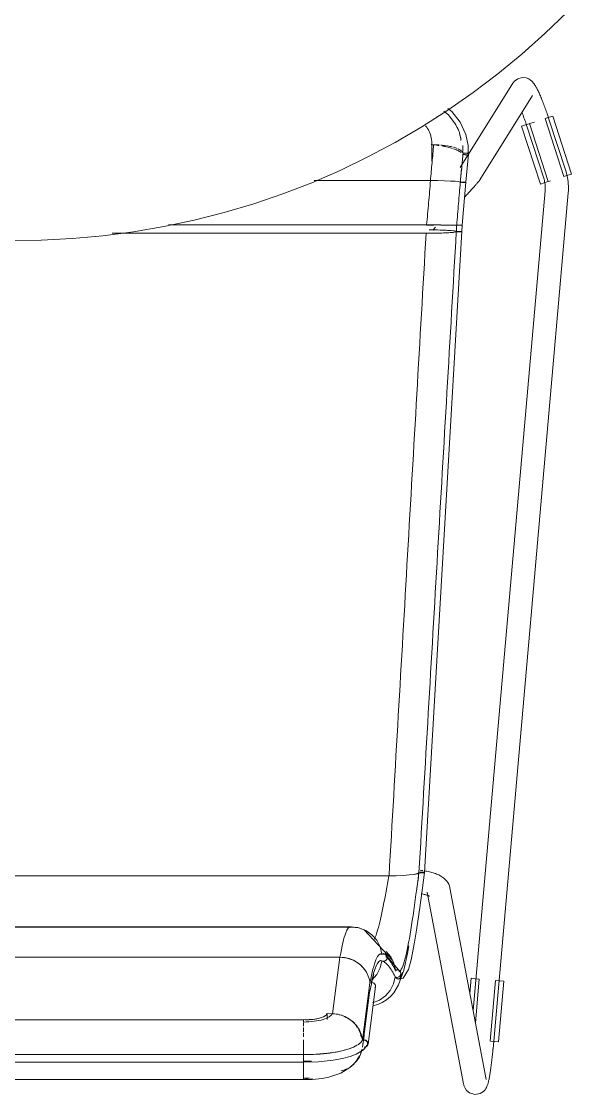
# Model space of a CAD drawing. Header units: millimetres. Extents: x 79795 to 317870, y -36033 to 97293.
# Drawn here: x 157283 to 157568, y 30468 to 31024 of the extents above; entities that cross this region are included whole.
import ezdxf

# ---------------------------------------------------------------- set-up
doc = ezdxf.new("R2010")
doc.units = ezdxf.units.MM
doc.header["$MEASUREMENT"] = 0
doc.layers.add('I-FURN', color=8, linetype='CONTINUOUS', lineweight=9)

msp = doc.modelspace()

# ---------------------------------------------------------------- linework, layer by layer
at = {"layer": 'I-FURN'}
for p, q in [((157554.17, 31017.26), (157565.67, 31028.39)), ((157542.24, 31006.6), (157554.17, 31017.26)), ((157529.89, 30996.43), (157542.24, 31006.6)), ((157517.15, 30986.75), (157529.89, 30996.43)), ((157537.64, 30991.53), (157514.61, 30954.76)), ((157538.54, 30992.65), (157537.64, 30991.53)), ((157538.54, 30992.65), (157540.27, 30993.87)), ((157540.27, 30993.87), (157542.5, 30994.46)), ((157542.5, 30994.46), (157544.47, 30994.29)), ((157544.47, 30994.29), (157545.85, 30993.76)), ((157545.85, 30993.76), (157546.76, 30993.2)), ((157546.76, 30993.2), (157547.39, 30992.68)), ((157547.39, 30992.68), (157547.86, 30992.21)), ((157547.86, 30992.21), (157548.23, 30991.79)), ((157548.23, 30991.79), (157548.54, 30991.38)), ((157548.54, 30991.38), (157548.82, 30990.99)), ((157548.82, 30990.99), (157549.07, 30990.61)), ((157549.07, 30990.61), (157549.31, 30990.21)), ((157504.03, 30977.6), (157517.15, 30986.75)), ((157520.51, 30941.57), (157547.81, 30985.15)), ((157549.31, 30990.21), (157549.55, 30989.82)), ((157549.55, 30989.82), (157549.78, 30989.4)), ((157549.78, 30989.4), (157550.01, 30988.98)), ((157550.01, 30988.98), (157550.24, 30988.54)), ((157550.24, 30988.54), (157550.47, 30988.08)), ((157550.47, 30988.08), (157550.7, 30987.61)), ((157550.7, 30987.61), (157550.93, 30987.12)), ((157550.93, 30987.12), (157551.17, 30986.61)), ((157551.17, 30986.61), (157551.4, 30986.08)), ((157551.4, 30986.08), (157551.64, 30985.54)), ((157551.64, 30985.54), (157551.89, 30984.97)), ((157551.89, 30984.97), (157552.13, 30984.4)), ((157552.13, 30984.4), (157552.38, 30983.8)), ((157552.38, 30983.8), (157552.63, 30983.19)), ((157552.63, 30983.19), (157552.88, 30982.56)), ((157552.88, 30982.56), (157553.13, 30981.92)), ((157553.13, 30981.92), (157553.38, 30981.27)), ((157553.38, 30981.27), (157553.64, 30980.6)), ((157553.64, 30980.6), (157553.89, 30979.93)), ((157553.89, 30979.93), (157554.15, 30979.24)), ((157554.15, 30979.24), (157554.4, 30978.54)), ((157490.55, 30968.98), (157504.03, 30977.6)), ((157501.94, 30977.15), (157504.28, 30975.19)), ((157503.96, 30978.5), (157506.02, 30976.85)), ((157504.28, 30975.19), (157507.78, 30970.62)), ((157506.02, 30976.85), (157510.35, 30971.32)), ((157542.45, 30976.27), (157542.68, 30975.65)), ((157542.68, 30975.65), (157542.92, 30975.01)), ((157542.92, 30975.01), (157543.15, 30974.36)), ((157543.15, 30974.36), (157543.39, 30973.71)), ((157543.39, 30973.71), (157543.62, 30973.04)), ((157554.4, 30978.54), (157554.66, 30977.83)), ((157554.4, 30973.29), (157556.37, 30973.93)), ((157554.66, 30977.83), (157554.91, 30977.12)), ((157554.91, 30977.12), (157555.16, 30976.39)), ((157555.16, 30976.39), (157555.41, 30975.67)), ((157555.41, 30975.67), (157555.66, 30974.93)), ((157555.66, 30974.93), (157555.91, 30974.2)), ((157555.91, 30974.2), (157556.15, 30973.46)), ((157556.37, 30973.93), (157558.32, 30974.56)), ((157558.32, 30974.56), (157568.01, 30944.55)), ((157476.74, 30960.9), (157490.55, 30968.98)), ((157507.78, 30970.62), (157509.69, 30966.93)), ((157510.35, 30971.32), (157513.26, 30965.01)), ((157542.17, 30969.34), (157544.12, 30969.97)), ((157542.17, 30969.34), (157551.86, 30939.33)), ((157543.62, 30973.04), (157543.86, 30972.37)), ((157543.86, 30972.37), (157544.09, 30971.69)), ((157544.09, 30971.69), (157544.32, 30971)), ((157544.12, 30969.97), (157546.09, 30970.61)), ((157544.32, 30971), (157544.55, 30970.31)), ((157544.55, 30970.31), (157544.78, 30969.62)), ((157544.78, 30969.62), (157544.89, 30969.29)), ((157544.89, 30969.29), (157553.6, 30942.48)), ((157555.9, 30940.64), (157546.21, 30970.65)), ((157548.79, 30971.48), (157546.31, 30970.68)), ((157554.28, 30973.25), (157563.97, 30943.25)), ((157556.15, 30973.46), (157556.3, 30973)), ((157565.01, 30946.19), (157556.3, 30973)), ((157513.26, 30965.01), (157514.47, 30959.36)), ((157462.62, 30953.38), (157476.74, 30960.9)), ((157495.56, 30959.69), (157496.61, 30959.69)), ((157495.61, 30951.17), (157495.61, 30960.93)), ((157514.47, 30959.36), (157514.56, 30953.9)), ((157448.21, 30946.43), (157462.62, 30953.38)), ((157514.38, 30954.39), (157510.34, 30947.94)), ((157513.26, 30940.3), (157514.68, 30954.79)), ((157433.53, 30940.07), (157448.21, 30946.43)), ((157565.03, 30946.14), (157565.01, 30946.19)), ((157565.36, 30945.05), (157565.03, 30946.14)), ((157494.91, 30941.13), (157434.79, 30941.13)), ((157434.79, 30941.13), (157494.91, 30941.13)), ((157498.67, 30941.11), (157494.91, 30941.13)), ((157495.03, 30941.13), (157498.67, 30941.11)), ((157498.76, 30941.11), (157502.21, 30941.03)), ((157502.2, 30941.03), (157498.77, 30941.11)), ((157505.3, 30940.92), (157502.2, 30941.03)), ((157502.27, 30941.03), (157505.31, 30940.92)), ((157507.78, 30940.77), (157505.3, 30940.92)), ((157505.34, 30940.92), (157507.78, 30940.77)), ((157509.52, 30940.59), (157507.78, 30940.77)), ((157507.8, 30940.77), (157509.52, 30940.59)), ((157510.41, 30940.4), (157509.52, 30940.59)), ((157509.52, 30940.59), (157510.4, 30940.4)), ((157510.4, 30940.4), (157510.87, 30940.4)), ((157510.88, 30940.4), (157510.41, 30940.4)), ((157510.87, 30940.4), (157511.37, 30940.41)), ((157511.38, 30940.41), (157510.88, 30940.4)), ((157511.37, 30940.41), (157511.86, 30940.4)), ((157511.87, 30940.4), (157511.38, 30940.41)), ((157511.43, 30918.1), (157513.25, 30940.3)), ((157511.86, 30940.4), (157512.31, 30940.39)), ((157512.32, 30940.39), (157511.87, 30940.4)), ((157512.31, 30940.39), (157512.7, 30940.37)), ((157512.7, 30940.37), (157512.32, 30940.39)), ((157513, 30940.35), (157512.7, 30940.37)), ((157512.7, 30940.37), (157512.99, 30940.35)), ((157513.19, 30940.33), (157513, 30940.35)), ((157513.26, 30940.3), (157513.19, 30940.33)), ((157513.19, 30940.33), (157513.25, 30940.3)), ((157513.19, 30940.28), (157513.26, 30940.3)), ((157513.25, 30940.3), (157513.19, 30940.28)), ((157519.58, 30940.31), (157519.39, 30940.08)), ((157519.76, 30940.54), (157519.58, 30940.31)), ((157519.93, 30940.76), (157519.76, 30940.54)), ((157520.11, 30940.99), (157519.93, 30940.76)), ((157520.29, 30941.24), (157520.11, 30940.99)), ((157520.51, 30941.57), (157520.29, 30941.24)), ((157553.6, 30942.48), (157553.79, 30941.85)), ((157553.79, 30941.85), (157553.96, 30941.21)), ((157555.78, 30940.6), (157553.81, 30939.96)), ((157553.96, 30941.21), (157554.1, 30940.56)), ((157554.1, 30940.56), (157554.21, 30939.91)), ((157557.16, 30941.05), (157556, 30940.67)), ((157566.06, 30943.92), (157564.09, 30943.28)), ((157565.64, 30943.94), (157565.36, 30945.05)), ((157565.88, 30942.83), (157565.64, 30943.94)), ((157566.08, 30941.7), (157565.88, 30942.83)), ((157568.01, 30944.55), (157566.06, 30943.92)), ((157566.23, 30940.57), (157566.08, 30941.7)), ((157566.34, 30939.43), (157566.23, 30940.57)), ((157418.61, 30934.29), (157433.53, 30940.07)), ((157510.42, 30940.21), (157510.89, 30940.2)), ((157510.89, 30940.2), (157510.42, 30940.21)), ((157511.39, 30940.2), (157511.88, 30940.2)), ((157511.88, 30940.2), (157511.39, 30940.2)), ((157512.33, 30940.22), (157511.88, 30940.2)), ((157511.88, 30940.2), (157512.33, 30940.21)), ((157512.33, 30940.21), (157512.71, 30940.23)), ((157512.71, 30940.23), (157512.33, 30940.22)), ((157512.71, 30940.23), (157513.01, 30940.25)), ((157513, 30940.25), (157512.71, 30940.23)), ((157513.19, 30940.28), (157513, 30940.25)), ((157513.01, 30940.25), (157513.19, 30940.28)), ((157514.9, 30935.06), (157514.5, 30934.62)), ((157515.29, 30935.48), (157514.9, 30935.06)), ((157515.67, 30935.9), (157515.29, 30935.48)), ((157516.04, 30936.3), (157515.67, 30935.9)), ((157516.4, 30936.69), (157516.04, 30936.3)), ((157516.74, 30937.07), (157516.4, 30936.69)), ((157517.07, 30937.43), (157516.74, 30937.07)), ((157554.34, 30935.92), (157517.05, 30511.42)), ((157517.38, 30937.78), (157517.07, 30937.43)), ((157517.69, 30938.12), (157517.38, 30937.78)), ((157517.97, 30938.44), (157517.69, 30938.12)), ((157518.24, 30938.75), (157517.97, 30938.44)), ((157518.5, 30939.04), (157518.24, 30938.75)), ((157518.75, 30939.32), (157518.5, 30939.04)), ((157518.97, 30939.59), (157518.75, 30939.32)), ((157519.19, 30939.84), (157518.97, 30939.59)), ((157519.39, 30940.08), (157519.19, 30939.84)), ((157527.35, 30491.55), (157566.3, 30934.87)), ((157553.81, 30939.96), (157551.86, 30939.33)), ((157554.21, 30939.91), (157554.3, 30939.25)), ((157554.3, 30939.25), (157554.37, 30938.59)), ((157554.39, 30936.61), (157554.35, 30935.95)), ((157554.35, 30935.95), (157554.35, 30935.92)), ((157554.37, 30938.59), (157554.4, 30937.93)), ((157554.41, 30937.27), (157554.39, 30936.61)), ((157554.4, 30937.93), (157554.41, 30937.27)), ((157566.3, 30934.87), (157566.38, 30936.01)), ((157566.4, 30938.29), (157566.34, 30939.43)), ((157566.38, 30936.01), (157566.41, 30937.15)), ((157566.41, 30937.15), (157566.4, 30938.29)), ((157403.47, 30929.12), (157418.61, 30934.29)), ((157513.23, 30933.26), (157512.79, 30932.79)), ((157513.66, 30933.72), (157513.23, 30933.26)), ((157514.08, 30934.18), (157513.66, 30933.72)), ((157514.5, 30934.62), (157514.08, 30934.18)), ((157372.63, 30920.61), (157388.13, 30924.56)), ((157388.13, 30924.56), (157403.47, 30929.12)), ((157356.98, 30917.29), (157372.63, 30920.61)), ((157359.33, 30918.17), (157492.96, 30918.17)), ((157492.96, 30918.17), (157359.33, 30918.17)), ((157492.96, 30918.17), (157496.75, 30918.16)), ((157496.75, 30918.16), (157492.96, 30918.17)), ((157496.75, 30918.16), (157500.32, 30918.16)), ((157500.32, 30918.16), (157496.75, 30918.16)), ((157503.43, 30918.05), (157500.31, 30918.05)), ((157500.31, 30918.05), (157503.44, 30918.05)), ((157500.32, 30918.16), (157503.45, 30918.15)), ((157503.45, 30918.15), (157500.32, 30918.16)), ((157505.93, 30918.07), (157503.43, 30918.05)), ((157503.44, 30918.05), (157505.94, 30918.07)), ((157503.45, 30918.15), (157505.95, 30918.14)), ((157505.96, 30918.14), (157503.45, 30918.15)), ((157507.68, 30918.08), (157505.93, 30918.07)), ((157505.94, 30918.07), (157507.69, 30918.08)), ((157505.96, 30918.14), (157507.7, 30918.12)), ((157507.71, 30918.12), (157505.96, 30918.14)), ((157507.7, 30918.12), (157508.59, 30918.11)), ((157508.59, 30918.11), (157507.71, 30918.12)), ((157509.05, 30918.09), (157508.58, 30918.09)), ((157508.58, 30918.09), (157509.06, 30918.09)), ((157508.59, 30918.11), (157509.06, 30918.11)), ((157509.06, 30918.11), (157508.59, 30918.11)), ((157509.55, 30918.09), (157509.05, 30918.09)), ((157509.06, 30918.11), (157509.56, 30918.11)), ((157509.56, 30918.11), (157509.06, 30918.11)), ((157509.06, 30918.09), (157509.55, 30918.09)), ((157510.04, 30918.09), (157509.55, 30918.09)), ((157509.55, 30918.09), (157510.04, 30918.09)), ((157509.56, 30918.11), (157510.05, 30918.11)), ((157510.05, 30918.11), (157509.56, 30918.11)), ((157510.49, 30918.1), (157510.04, 30918.09)), ((157510.04, 30918.09), (157510.5, 30918.1)), ((157510.05, 30918.11), (157510.5, 30918.11)), ((157510.5, 30918.11), (157510.05, 30918.11)), ((157510.87, 30918.1), (157510.49, 30918.1)), ((157510.5, 30918.11), (157510.88, 30918.11)), ((157510.88, 30918.11), (157510.5, 30918.11)), ((157510.5, 30918.1), (157510.88, 30918.1)), ((157510.88, 30918.11), (157511.17, 30918.11)), ((157511.18, 30918.11), (157510.88, 30918.11)), ((157511.43, 30918.1), (157511.16, 30914.74)), ((157511.36, 30918.1), (157511.43, 30918.1)), ((157511.43, 30918.1), (157511.36, 30918.1)), ((157511.36, 30918.1), (157511.43, 30918.1)), ((157511.43, 30918.1), (157511.36, 30918.1)), ((157309.41, 30911.11), (157325.34, 30912.54)), ((157325.34, 30912.54), (157341.21, 30914.6)), ((157330.1, 30913.85), (157492.7, 30913.85)), ((157492.7, 30913.85), (157330.1, 30913.85)), ((157341.21, 30914.6), (157356.98, 30917.29)), ((157491.87, 30582.83), (157511.15, 30914.74)), ((157492.7, 30913.85), (157496.49, 30913.88)), ((157496.76, 30918.04), (157492.98, 30918.04)), ((157492.98, 30918.04), (157496.76, 30918.04)), ((157496.49, 30915.61), (157494.24, 30915.63)), ((157496.19, 30915.49), (157497.66, 30917.02)), ((157500.04, 30915.53), (157496.49, 30915.61)), ((157496.49, 30913.88), (157500.05, 30913.95)), ((157503.16, 30915.41), (157500.04, 30915.53)), ((157500.05, 30913.95), (157503.18, 30914.08)), ((157505.66, 30915.24), (157503.16, 30915.41)), ((157503.18, 30914.08), (157505.68, 30914.24)), ((157507.41, 30915.05), (157505.66, 30915.24)), ((157505.68, 30914.24), (157507.43, 30914.43)), ((157508.31, 30914.84), (157507.41, 30915.05)), ((157507.43, 30914.43), (157508.32, 30914.64)), ((157508.78, 30914.85), (157508.31, 30914.84)), ((157508.32, 30914.64), (157508.79, 30914.63)), ((157509.28, 30914.85), (157508.78, 30914.85)), ((157508.79, 30914.63), (157509.29, 30914.63)), ((157509.77, 30914.85), (157509.28, 30914.85)), ((157509.29, 30914.63), (157509.78, 30914.64)), ((157510.22, 30914.84), (157509.77, 30914.85)), ((157509.78, 30914.64), (157510.23, 30914.65)), ((157510.6, 30914.82), (157510.22, 30914.84)), ((157510.23, 30914.65), (157510.61, 30914.67)), ((157510.9, 30914.8), (157510.6, 30914.82)), ((157510.61, 30914.67), (157510.9, 30914.69)), ((157511.09, 30914.77), (157510.9, 30914.8)), ((157510.9, 30914.69), (157511.09, 30914.72)), ((157511.15, 30914.74), (157511.09, 30914.77)), ((157511.09, 30914.72), (157511.15, 30914.74)), ((157277.43, 30910.18), (157293.43, 30910.32)), ((157293.43, 30910.32), (157309.41, 30911.11)), ((157090.05, 30581.12), (157473.45, 30581.12)), ((157473.45, 30581.12), (157090.05, 30581.12)), ((157473.45, 30581.12), (157477.22, 30581.17)), ((157477.22, 30581.17), (157473.53, 30581.12)), ((157477.22, 30581.17), (157480.75, 30581.33)), ((157480.75, 30581.33), (157477.28, 30581.18)), ((157480.75, 30581.33), (157483.86, 30581.57)), ((157483.86, 30581.57), (157480.8, 30581.33)), ((157483.86, 30581.57), (157486.35, 30581.88)), ((157486.35, 30581.88), (157483.89, 30581.57)), ((157486.35, 30581.88), (157488.1, 30582.24)), ((157488.1, 30582.25), (157486.36, 30581.88)), ((157488.1, 30582.24), (157489, 30582.65)), ((157489, 30582.64), (157488.1, 30582.25)), ((157489, 30582.65), (157489.47, 30582.63)), ((157489.47, 30582.63), (157489, 30582.64)), ((157489.47, 30582.63), (157489.97, 30582.62)), ((157489.97, 30582.62), (157489.47, 30582.63)), ((157490.01, 30583.05), (157489.51, 30583.04)), ((157489.51, 30583.04), (157490.01, 30583.05)), ((157490.34, 30583.97), (157489.62, 30584.07)), ((157489.97, 30582.62), (157490.46, 30582.63)), ((157490.46, 30582.63), (157489.97, 30582.62)), ((157490.5, 30583.04), (157490.01, 30583.05)), ((157490.01, 30583.05), (157490.5, 30583.04)), ((157491.86, 30582.83), (157490.31, 30570.98)), ((157491.06, 30583.86), (157490.34, 30583.97)), ((157490.46, 30582.63), (157490.91, 30582.65)), ((157490.92, 30582.65), (157490.46, 30582.63)), ((157490.95, 30583.02), (157490.5, 30583.04)), ((157490.5, 30583.04), (157490.95, 30583.02)), ((157490.91, 30582.65), (157491.3, 30582.69)), ((157491.3, 30582.69), (157490.92, 30582.65)), ((157491.33, 30582.98), (157490.95, 30583.02)), ((157490.95, 30583.02), (157491.33, 30582.98)), ((157491.3, 30582.69), (157491.6, 30582.73)), ((157491.6, 30582.73), (157491.3, 30582.69)), ((157491.62, 30582.94), (157491.33, 30582.98)), ((157491.33, 30582.98), (157491.62, 30582.94)), ((157491.6, 30582.73), (157491.79, 30582.78)), ((157491.8, 30582.78), (157491.6, 30582.73)), ((157491.8, 30582.89), (157491.62, 30582.94)), ((157491.62, 30582.94), (157491.81, 30582.89)), ((157492.45, 30583.62), (157491.76, 30583.74)), ((157491.79, 30582.78), (157491.86, 30582.83)), ((157491.86, 30582.83), (157491.8, 30582.89)), ((157491.87, 30582.83), (157491.8, 30582.78)), ((157491.81, 30582.89), (157491.87, 30582.83)), ((157493.14, 30583.48), (157492.45, 30583.62)), ((157493.8, 30583.34), (157493.14, 30583.48)), ((157494.46, 30583.19), (157493.8, 30583.34)), ((157495.1, 30583.02), (157494.46, 30583.19)), ((157495.73, 30582.85), (157495.1, 30583.02)), ((157496.35, 30582.67), (157495.73, 30582.85)), ((157496.95, 30582.48), (157496.35, 30582.67)), ((157497.55, 30582.27), (157496.95, 30582.48)), ((157498.13, 30582.05), (157497.55, 30582.27)), ((157498.7, 30581.81), (157498.13, 30582.05)), ((157499.26, 30581.56), (157498.7, 30581.81)), ((157499.81, 30581.29), (157499.26, 30581.56)), ((157500.34, 30581), (157499.81, 30581.29)), ((157500.88, 30580.68), (157500.34, 30581)), ((157501.42, 30580.32), (157500.88, 30580.68)), ((157501.95, 30579.92), (157501.42, 30580.32)), ((157502.48, 30579.46), (157501.95, 30579.92)), ((157503.01, 30578.94), (157502.48, 30579.46)), ((157503.51, 30578.35), (157503.01, 30578.94)), ((157504, 30577.66), (157503.51, 30578.35)), ((157504.44, 30576.87), (157504, 30577.66)), ((157504.8, 30575.97), (157504.44, 30576.87)), ((157505.06, 30574.99), (157504.8, 30575.97)), ((157523.87, 30475.7), (157505.06, 30574.99)), ((157490.31, 30570.98), (157488.96, 30561.05)), ((157490.72, 30571.73), (157490.23, 30571.82)), ((157491.19, 30571.63), (157490.72, 30571.73)), ((157491.63, 30571.52), (157491.19, 30571.63)), ((157492.06, 30571.42), (157491.63, 30571.52)), ((157492.45, 30571.31), (157492.06, 30571.42)), ((157492.82, 30571.2), (157492.45, 30571.31)), ((157493.15, 30571.09), (157492.82, 30571.2)), ((157493.45, 30570.99), (157493.15, 30571.09)), ((157493.27, 30572.75), (157512.08, 30473.46)), ((157493.72, 30570.89), (157493.45, 30570.99)), ((157493.96, 30570.79), (157493.72, 30570.89)), ((157494.15, 30570.7), (157493.96, 30570.79)), ((157494.3, 30570.63), (157494.15, 30570.7)), ((157494.39, 30570.58), (157494.3, 30570.63)), ((157494.46, 30570.54), (157494.39, 30570.58)), ((157494.49, 30570.52), (157494.46, 30570.54)), ((157488.96, 30561.05), (157487.77, 30553.03)), ((157109.36, 30554.61), (157454.14, 30554.61)), ((157454.14, 30554.61), (157109.36, 30554.61)), ((157453.6, 30554.77), (157148.8, 30554.77)), ((157457.35, 30554.33), (157453.6, 30554.77)), ((157454.14, 30554.61), (157457.93, 30554.14)), ((157457.93, 30554.14), (157454.14, 30554.61)), ((157461.82, 30552.6), (157457.35, 30554.33)), ((157457.93, 30554.14), (157461.5, 30552.77)), ((157461.5, 30552.78), (157457.93, 30554.14)), ((157460.72, 30553.2), (157458.79, 30553.9)), ((157475.32, 30537.5), (157460.72, 30553.2)), ((157464.64, 30550.61), (157461.5, 30552.78)), ((157461.5, 30552.77), (157464.64, 30550.6)), ((157487.77, 30553.03), (157486.74, 30546.71)), ((157467.15, 30547.73), (157464.64, 30550.61)), ((157464.64, 30550.6), (157467.14, 30547.73)), ((157467.14, 30547.73), (157468.89, 30544.34)), ((157468.9, 30544.34), (157467.15, 30547.73)), ((157486.74, 30546.71), (157484.94, 30537.69)), ((157471.61, 30540.59), (157468.73, 30540.64)), ((157469.79, 30540.62), (157468.9, 30544.34)), ((157470.26, 30540.79), (157469.79, 30540.62)), ((157469.79, 30540.62), (157470.26, 30540.78)), ((157470.26, 30540.78), (157470.76, 30540.82)), ((157470.76, 30540.82), (157470.26, 30540.79)), ((157470.76, 30540.82), (157471.25, 30540.74)), ((157471.25, 30540.74), (157470.76, 30540.82)), ((157471.25, 30540.74), (157471.7, 30540.54)), ((157471.7, 30540.54), (157471.25, 30540.74)), ((157479.43, 30531.31), (157471.31, 30540.72)), ((157471.7, 30540.54), (157472.08, 30540.22)), ((157472.09, 30540.22), (157471.7, 30540.54)), ((157471.97, 30542.01), (157474.37, 30539.17)), ((157474.38, 30539.17), (157471.98, 30542.01)), ((157472.08, 30540.22), (157472.38, 30539.82)), ((157472.38, 30539.82), (157472.09, 30540.22)), ((157481.13, 30532.33), (157483.02, 30540.85)), ((157483.02, 30540.85), (157483.76, 30544.92)), ((157115.39, 30539.02), (157448.11, 30539.02)), ((157448.11, 30539.02), (157115.39, 30539.02)), ((157448.11, 30539.02), (157444.25, 30509.74)), ((157451.88, 30538.54), (157448.11, 30539.02)), ((157455.42, 30537.22), (157451.88, 30538.54)), ((157458.53, 30535.14), (157455.42, 30537.22)), ((157461.02, 30532.4), (157458.53, 30535.14)), ((157468.9, 30533.4), (157469.79, 30537.12)), ((157470.26, 30536.96), (157469.79, 30537.12)), ((157469.79, 30537.12), (157470.26, 30536.95)), ((157470.47, 30536.83), (157470.04, 30537.01)), ((157470.76, 30536.92), (157470.26, 30536.96)), ((157470.26, 30536.95), (157470.76, 30536.92)), ((157471.25, 30537), (157470.76, 30536.92)), ((157470.76, 30536.92), (157471.25, 30537)), ((157471.7, 30537.2), (157471.25, 30537)), ((157471.25, 30537), (157471.7, 30537.2)), ((157472.08, 30537.52), (157471.7, 30537.2)), ((157471.7, 30537.2), (157472.09, 30537.52)), ((157472.38, 30537.92), (157472.08, 30537.52)), ((157472.09, 30537.52), (157472.38, 30537.92)), ((157472.38, 30539.82), (157472.56, 30539.36)), ((157472.57, 30539.36), (157472.38, 30539.82)), ((157472.56, 30538.38), (157472.38, 30537.92)), ((157472.38, 30537.92), (157472.57, 30538.38)), ((157472.56, 30539.36), (157472.63, 30538.87)), ((157472.63, 30538.87), (157472.56, 30538.38)), ((157472.64, 30538.87), (157472.57, 30539.36)), ((157472.57, 30538.38), (157472.64, 30538.87)), ((157474.37, 30539.17), (157476.01, 30535.85)), ((157476.02, 30535.85), (157474.38, 30539.17)), ((157476.01, 30535.85), (157476.8, 30532.23)), ((157476.8, 30532.23), (157476.02, 30535.85)), ((157484.94, 30537.69), (157483.53, 30532.7)), ((157464.64, 30527.13), (157467.15, 30530.01)), ((157465.64, 30530.04), (157464.88, 30527.6)), ((157467.15, 30530.01), (157468.9, 30533.4)), ((157477.28, 30532.39), (157476.8, 30532.23)), ((157476.8, 30532.23), (157477.28, 30532.38)), ((157477.78, 30532.42), (157477.28, 30532.39)), ((157477.28, 30532.38), (157477.78, 30532.41)), ((157478.27, 30532.33), (157477.78, 30532.42)), ((157477.78, 30532.41), (157478.27, 30532.32)), ((157478.72, 30532.12), (157478.27, 30532.33)), ((157478.27, 30532.32), (157478.72, 30532.12)), ((157478.46, 30524.71), (157481.13, 30532.33)), ((157479.06, 30529.12), (157478.67, 30528.81)), ((157478.67, 30528.81), (157479.06, 30529.12)), ((157478.72, 30532.12), (157479.09, 30531.8)), ((157479.1, 30531.8), (157478.72, 30532.12)), ((157479.36, 30529.51), (157479.06, 30529.12)), ((157479.06, 30529.12), (157479.36, 30529.51)), ((157479.09, 30531.8), (157479.38, 30531.4)), ((157479.39, 30531.4), (157479.1, 30531.8)), ((157479.28, 30531.58), (157479.4, 30531.36)), ((157479.55, 30529.97), (157479.36, 30529.51)), ((157479.36, 30529.51), (157479.55, 30529.97)), ((157479.38, 30531.4), (157479.56, 30530.94)), ((157479.57, 30530.94), (157479.39, 30531.4)), ((157479.62, 30530.45), (157479.55, 30529.97)), ((157479.55, 30529.97), (157479.63, 30530.45)), ((157479.56, 30530.94), (157479.62, 30530.45)), ((157479.63, 30530.45), (157479.57, 30530.94)), ((157483.53, 30532.7), (157480.76, 30528.06)), ((157463.65, 30525.64), (157459.81, 30495.94)), ((157466.48, 30523.73), (157462.63, 30493.96)), ((157464.88, 30527.6), (157463.51, 30521.31)), ((157464.62, 30525.83), (157464.12, 30525.79)), ((157465.11, 30525.75), (157464.62, 30525.83)), ((157465.56, 30525.56), (157465.11, 30525.75)), ((157465.95, 30525.26), (157465.56, 30525.56)), ((157466.24, 30524.88), (157465.95, 30525.26)), ((157466.43, 30524.44), (157466.24, 30524.88)), ((157466.5, 30523.97), (157466.43, 30524.44)), ((157466.43, 30523.5), (157466.5, 30523.97)), ((157474.11, 30521.8), (157475.85, 30525.12)), ((157475.85, 30525.12), (157476.75, 30528.75)), ((157475.96, 30520.59), (157478.46, 30524.71)), ((157477.22, 30528.58), (157476.75, 30528.75)), ((157476.75, 30528.75), (157477.22, 30528.58)), ((157477.72, 30528.54), (157477.22, 30528.58)), ((157477.22, 30528.58), (157477.72, 30528.54)), ((157478.57, 30527.53), (157477.66, 30527.82)), ((157478.21, 30528.62), (157477.72, 30528.54)), ((157477.72, 30528.54), (157478.21, 30528.62)), ((157478.67, 30528.81), (157478.21, 30528.62)), ((157478.21, 30528.62), (157478.67, 30528.81)), ((157480.76, 30528.06), (157478.57, 30527.53)), ((157516.01, 30528.05), (157515.32, 30520.15)), ((157516.01, 30528.05), (157518.06, 30527.87)), ((157518.06, 30527.87), (157520.12, 30527.69)), ((157518.26, 30505.07), (157520.25, 30527.68)), ((157528.69, 30526.93), (157525.93, 30495.52)), ((157528.82, 30526.92), (157530.88, 30526.74)), ((157532.93, 30526.56), (157530.17, 30495.15)), ((157530.88, 30526.74), (157532.93, 30526.56)), ((157463.63, 30522.09), (157459.79, 30492.4)), ((157466.24, 30523.06), (157466.43, 30523.5)), ((157468.54, 30516.8), (157471.63, 30518.97)), ((157471.63, 30518.97), (157474.11, 30521.8)), ((157472.24, 30516.95), (157474.22, 30518.63)), ((157474.22, 30518.63), (157475.96, 30520.59)), ((157465.03, 30515.4), (157468.54, 30516.8)), ((157465.17, 30513.88), (157467.68, 30514.54)), ((157467.68, 30514.54), (157470.04, 30515.57)), ((157470.04, 30515.57), (157472.24, 30516.95)), ((157435.06, 30506.98), (157432.21, 30506.66)), ((157437.56, 30507.49), (157435.06, 30506.98)), ((157439.54, 30508.16), (157437.56, 30507.49)), ((157440.89, 30508.95), (157439.54, 30508.16)), ((157441.53, 30509.81), (157440.89, 30508.95)), ((157441.53, 30506.8), (157441.53, 30509.81)), ((157444.25, 30509.74), (157441.53, 30509.81)), ((157429.18, 30506.55), (157134.32, 30506.55)), ((157134.32, 30506.49), (157429.18, 30506.49)), ((157432.21, 30506.66), (157429.18, 30506.55)), ((157429.18, 30504.96), (157429.18, 30503.22)), ((157429.18, 30502.64), (157429.18, 30500.17)), ((157429.18, 30499.65), (157429.18, 30497.81)), ((157429.18, 30496.18), (157429.18, 30492.63)), ((157460.56, 30498.36), (157459.94, 30493.59)), ((157429.18, 30488.62), (157429.18, 30492.43)), ((157429.18, 30492.43), (157429.18, 30488.62)), ((157447.01, 30490.04), (157450.51, 30490.85)), ((157450.51, 30490.85), (157453.33, 30491.72)), ((157453.33, 30491.72), (157453.84, 30491.91)), ((157460.38, 30491.07), (157456.55, 30488.77)), ((157462.27, 30493.46), (157460.38, 30491.07)), ((157528.12, 30495.33), (157526.06, 30495.51)), ((157527.2, 30489.89), (157527.27, 30490.64)), ((157527.27, 30490.64), (157527.34, 30491.39)), ((157527.34, 30491.39), (157527.35, 30491.55)), ((157530.17, 30495.15), (157528.12, 30495.33)), ((157429.18, 30488.65), (157134.32, 30488.65)), ((157134.32, 30484.69), (157429.18, 30484.69)), ((157429.18, 30488.65), (157435.59, 30488.73)), ((157429.18, 30488.54), (157429.18, 30488.64)), ((157429.18, 30488.64), (157429.18, 30484.69)), ((157429.18, 30488.31), (157429.18, 30488.54)), ((157429.18, 30487.98), (157429.18, 30488.31)), ((157429.18, 30487.57), (157429.18, 30487.98)), ((157429.18, 30487.09), (157429.18, 30487.57)), ((157429.18, 30486.59), (157429.18, 30487.09)), ((157429.18, 30486.1), (157429.18, 30486.59)), ((157429.18, 30485.65), (157429.18, 30486.1)), ((157429.18, 30485.26), (157429.18, 30485.65)), ((157429.18, 30484.95), (157429.18, 30485.26)), ((157429.18, 30484.76), (157429.18, 30484.95)), ((157429.18, 30481.9), (157429.18, 30484.93)), ((157429.18, 30484.93), (157429.18, 30481.92)), ((157436.74, 30484.83), (157429.18, 30484.69)), ((157429.18, 30484.69), (157429.18, 30484.76)), ((157435.59, 30488.73), (157441.57, 30489.21)), ((157444.62, 30485.63), (157436.74, 30484.83)), ((157441.57, 30489.21), (157447.01, 30490.04)), ((157449.34, 30486.5), (157444.62, 30485.63)), ((157453.38, 30487.58), (157449.34, 30486.5)), ((157456.55, 30488.77), (157453.38, 30487.58)), ((157456.91, 30485.7), (157455.24, 30483.63)), ((157458.24, 30487.96), (157456.91, 30485.7)), ((157526.57, 30484.07), (157526.65, 30484.77)), ((157526.65, 30484.77), (157526.74, 30485.48)), ((157526.74, 30485.48), (157526.82, 30486.19)), ((157526.82, 30486.19), (157526.9, 30486.92)), ((157526.9, 30486.92), (157526.98, 30487.65)), ((157526.98, 30487.65), (157527.05, 30488.39)), ((157527.05, 30488.39), (157527.13, 30489.14)), ((157527.13, 30489.14), (157527.2, 30489.89)), ((157429.18, 30481.75), (157429.18, 30479.17)), ((157453.27, 30481.79), (157448.55, 30478.92)), ((157455.24, 30483.63), (157453.27, 30481.79)), ((157525.86, 30478.95), (157525.95, 30479.54)), ((157525.95, 30479.54), (157526.04, 30480.14)), ((157526.04, 30480.14), (157526.13, 30480.76)), ((157526.13, 30480.76), (157526.22, 30481.39)), ((157526.22, 30481.39), (157526.31, 30482.04)), ((157526.31, 30482.04), (157526.4, 30482.7)), ((157526.4, 30482.7), (157526.48, 30483.38)), ((157526.48, 30483.38), (157526.57, 30484.07)), ((157134.32, 30475.65), (157429.18, 30475.65)), ((157429.18, 30477.66), (157429.18, 30478.93)), ((157429.18, 30477.69), (157429.18, 30475.67)), ((157429.18, 30475.65), (157429.18, 30475.82)), ((157433.69, 30475.73), (157429.18, 30475.65)), ((157438.9, 30476.25), (157433.69, 30475.73)), ((157442.4, 30476.9), (157438.9, 30476.25)), ((157448.55, 30478.92), (157442.4, 30476.9)), ((157524.67, 30473.27), (157524.79, 30473.66)), ((157524.79, 30473.66), (157524.9, 30474.07)), ((157524.9, 30474.07), (157525, 30474.48)), ((157525, 30474.48), (157525.1, 30474.91)), ((157525.1, 30474.91), (157525.2, 30475.35)), ((157525.2, 30475.35), (157525.29, 30475.81)), ((157525.29, 30475.81), (157525.39, 30476.29)), ((157525.39, 30476.29), (157525.49, 30476.78)), ((157525.49, 30476.78), (157525.58, 30477.3)), ((157525.58, 30477.3), (157525.67, 30477.83)), ((157525.67, 30477.83), (157525.77, 30478.38)), ((157525.77, 30478.38), (157525.86, 30478.95)), ((157512.17, 30473.05), (157512.08, 30473.46)), ((157512.31, 30472.53), (157512.17, 30473.05)), ((157512.52, 30471.91), (157512.31, 30472.53)), ((157512.89, 30471.11), (157512.52, 30471.91)), ((157513.64, 30470.03), (157512.89, 30471.11)), ((157515.22, 30468.7), (157513.64, 30470.03)), ((157515.22, 30468.7), (157517.97, 30467.87)), ((157517.97, 30467.87), (157520.73, 30468.35)), ((157520.73, 30468.35), (157522.38, 30469.39)), ((157522.38, 30469.39), (157523.24, 30470.3)), ((157523.24, 30470.3), (157523.72, 30471.01)), ((157523.72, 30471.01), (157524.02, 30471.57)), ((157524.02, 30471.57), (157524.24, 30472.04)), ((157524.24, 30472.04), (157524.41, 30472.47)), ((157524.41, 30472.47), (157524.55, 30472.87)), ((157524.55, 30472.87), (157524.67, 30473.27))]:
    msp.add_line(p, q, dxfattribs=at)
for centre, major_axis, ratio, start_param, end_param in [((157447.98, 30523.95), (15.78, 0), 0.955139, 0.354206, 1.562553), ((157447.98, 30523.95), (15.78, 0), 0.955139, 0.112537, 0.354036), ((157464.53, 30523.96), (1.96, 0), 0.955139, 5.775592, 8.064923), ((157429.18, 30491.4), (0, 15.75), 0.000004, 5.8107, 5.99294), ((157429.18, 30479.93), (12.4, 0), 0.287441, 4.712389, 4.950404)]:
    msp.add_ellipse(centre, major_axis=major_axis, ratio=ratio, start_param=start_param, end_param=end_param, dxfattribs=at)
for points, knots in [([(157492.45, 30969.58), (157493.22, 30968.67), (157495.14, 30965.67), (157495.77, 30962.07), (157495.56, 30959.69)], [0.5, 0.5, 0.5, 0.5, 0.6666667, 1, 1, 1, 1]), ([(157507.77, 30970.59), (157508.29, 30969.77), (157509.87, 30967.05), (157510.47, 30964.06), (157510.75, 30961.96)], [-0.4024189, -0.4024189, -0.4024189, -0.4024189, -0.3333333, -0.1789981, -0.1789981, -0.1789981, -0.1789981]), ([(157503.33, 30958.58), (157503.26, 30958.59), (157502.56, 30958.74), (157501.83, 30958.9), (157501.14, 30959.02)], [-0.3427893, -0.3427893, -0.3427893, -0.3427893, -0.3333333, -0.2414396, -0.2414396, -0.2414396, -0.2414396]), ([(157503.34, 30959.16), (157503.5, 30959.14), (157504.5, 30958.97), (157505.46, 30958.77), (157506.2, 30958.59)], [0.309637, 0.309637, 0.309637, 0.309637, 0.3333333, 0.4604968, 0.4604968, 0.4604968, 0.4604968]), ([(157511.84, 30955.35), (157511.99, 30955.37), (157512.27, 30955.4), (157512.69, 30955.42), (157513.07, 30955.41), (157513.36, 30955.38), (157513.63, 30955.35), (157513.88, 30955.3), (157514.1, 30955.24), (157514.3, 30955.17), (157514.5, 30955.07), (157514.6, 30954.99), (157514.63, 30954.94)], [0, 0, 0, 0, 0.0555556, 0.1111111, 0.1666667, 0.1944444, 0.2222222, 0.2777778, 0.3055556, 0.3333333, 0.3888889, 0.4444444, 0.4444444, 0.4444444, 0.4444444]), ([(157508.32, 30914.64), (157508.04, 30914.5), (157506.66, 30914.29), (157503.3, 30914.07), (157500.13, 30913.95), (157496.53, 30913.87), (157493.98, 30913.85), (157492.7, 30913.85)], [-1, -1, -1, -1, -0.666667, -0.5, -0.333333, -0.166667, 0, 0, 0, 0]), ([(157494.24, 30915.63), (157496.27, 30915.62), (157499.49, 30915.56), (157503.28, 30915.41), (157506.63, 30915.19), (157508.02, 30914.99), (157508.31, 30914.84)], [-0.9335619, -0.9335619, -0.9335619, -0.9335619, -0.6666667, -0.5, -0.3333333, 0, 0, 0, 0]), ([(157511.16, 30914.74), (157511.16, 30914.72), (157511.02, 30914.7), (157510.63, 30914.67), (157510.24, 30914.65), (157509.79, 30914.64), (157509.29, 30914.63), (157508.79, 30914.63), (157508.47, 30914.64), (157508.32, 30914.64)], [-0.498493, -0.498493, -0.498493, -0.498493, -0.375, -0.3125, -0.25, -0.1875, -0.125, -0.0625, 0, 0, 0, 0]), ([(157473.45, 30581.12), (157472.48, 30575.73), (157470.53, 30564.95), (157468.03, 30553.93), (157466.5, 30549.6), (157465.94, 30548.37)], [0, 0, 0, 0, 0.25, 0.5, 0.6427178, 0.6427178, 0.6427178, 0.6427178]), ([(157478.63, 30531.35), (157479.04, 30531.55), (157480.46, 30533.15), (157482.9, 30541.44), (157485.95, 30559.88), (157487.98, 30575.1), (157489, 30582.65)], [0.1500588, 0.1500588, 0.1500588, 0.1500588, 0.25, 0.5, 0.75, 1, 1, 1, 1]), ([(157453.6, 30554.77), (157452.78, 30554.77), (157450.94, 30552.38), (157449.11, 30544.74), (157448.11, 30539.02)], [0.0892846, 0.0892846, 0.0892846, 0.0892846, 0.5, 1, 1, 1, 1]), ([(157464.34, 30525.73), (157465.14, 30529.45), (157466.95, 30535.93), (157468.77, 30537.66), (157469.79, 30537.12)], [0.1122148, 0.1122148, 0.1122148, 0.1122148, 0.5, 1, 1, 1, 1]), ([(157470.47, 30536.83), (157471.41, 30536.36), (157473.5, 30534.58), (157475.59, 30531.15), (157476.75, 30528.75)], [0.0974621, 0.0974621, 0.0974621, 0.0974621, 0.5, 1, 1, 1, 1]), ([(157471.92, 30539.36), (157472.38, 30538.97), (157474.01, 30537.3), (157475.63, 30534.64), (157476.8, 30532.23)], [0.303693, 0.303693, 0.303693, 0.303693, 0.5, 1, 1, 1, 1]), ([(157476.75, 30528.75), (157477.77, 30527.19), (157479.05, 30527.42), (157480.33, 30530.42), (157480.58, 30531.11)], [0, 0, 0, 0, 0.25, 0.3117805, 0.3117805, 0.3117805, 0.3117805]), ([(157447.78, 30509.19), (157449.01, 30508.86), (157452.53, 30507.44), (157455.84, 30504.97), (157456.97, 30502.82)], [-0.8333333, -0.8333333, -0.8333333, -0.8333333, -0.6666667, -0.3333333, -0.3333333, -0.3333333, -0.3333333]), ([(157460.66, 30492.36), (157460.81, 30492.35), (157461.03, 30492.37), (157461.32, 30492.44), (157461.59, 30492.53), (157461.9, 30492.72), (157462.22, 30493.01), (157462.46, 30493.36), (157462.59, 30493.71), (157462.64, 30494.02), (157462.64, 30494.3), (157462.61, 30494.56), (157462.54, 30494.81), (157462.42, 30495.07), (157462.23, 30495.38), (157461.91, 30495.7), (157461.51, 30495.94), (157461.16, 30496.05), (157460.78, 30496.13), (157460.34, 30496.12), (157459.99, 30496.02), (157459.81, 30495.94)], [0.1111111, 0.1111111, 0.1111111, 0.1111111, 0.1666667, 0.1944444, 0.2222222, 0.2777778, 0.3333333, 0.3888889, 0.4444444, 0.4791667, 0.5138889, 0.5486111, 0.5833333, 0.6180556, 0.6527778, 0.7222222, 0.7916667, 0.8263889, 0.8611111, 0.9305556, 1, 1, 1, 1]), ([(157461.06, 30496.03), (157461.18, 30495.99), (157461.41, 30495.89), (157461.82, 30495.61), (157462.28, 30495.07), (157462.53, 30494.2), (157462.3, 30493.41), (157461.91, 30492.9), (157461.52, 30492.61), (157461.07, 30492.42), (157460.74, 30492.38), (157460.57, 30492.37)], [-0.8125, -0.8125, -0.8125, -0.8125, -0.765625, -0.71875, -0.625, -0.5, -0.375, -0.3125, -0.25, -0.1875, -0.125, -0.125, -0.125, -0.125]), ([(157453.53, 30482.27), (157453.93, 30482.54), (157455.3, 30483.58), (157457.3, 30485.75), (157458.91, 30488.59), (157459.38, 30490.54), (157459.55, 30491.3)], [0.434972, 0.434972, 0.434972, 0.434972, 0.5, 0.6666667, 0.8333333, 0.9407177, 0.9407177, 0.9407177, 0.9407177])]:
    msp.add_open_spline(points, degree=3, knots=knots, dxfattribs=at)
for points in [[(157510.87, 30962.6), (157510.67, 30963.32), (157510.44, 30964.04), (157510.17, 30964.75)], [(157494.91, 30941.13), (157495.22, 30944.27), (157495.81, 30950.52), (157496.35, 30956.66), (157496.61, 30959.69)], [(157495.61, 30961.2), (157495.62, 30960.7), (157495.6, 30960.19), (157495.56, 30959.69)], [(157496.61, 30959.69), (157497.56, 30959.68), (157498.49, 30959.64), (157499.4, 30959.59)], [(157499.44, 30959.27), (157498.97, 30959.33), (157498.5, 30959.39), (157498.02, 30959.44)], [(157500.33, 30959.52), (157501.23, 30959.44), (157502.11, 30959.34), (157502.96, 30959.22)], [(157506.39, 30957.77), (157505.59, 30958.02), (157504.71, 30958.25), (157503.79, 30958.47)], [(157509.01, 30956.78), (157508.38, 30957.07), (157507.64, 30957.35), (157506.82, 30957.61)], [(157506.86, 30958.4), (157507.59, 30958.2), (157508.23, 30957.96), (157508.83, 30957.72)], [(157509.3, 30957.52), (157509.99, 30957.19), (157511.13, 30956.49), (157511.7, 30955.74), (157511.84, 30955.35)], [(157511.67, 30959.35), (157511.75, 30958.53), (157511.76, 30957.71), (157511.76, 30956.88)], [(157511.8, 30956.18), (157511.79, 30956.83), (157511.75, 30957.48), (157511.69, 30958.13)], [(157510.83, 30955.71), (157510.42, 30956.03), (157509.9, 30956.35), (157509.26, 30956.66)], [(157510.41, 30940.4), (157510.65, 30942.92), (157511.13, 30947.96), (157511.6, 30952.91), (157511.84, 30955.35)], [(157514.5, 30954.05), (157514.45, 30954.09), (157514.33, 30954.19), (157514.04, 30954.32), (157513.65, 30954.44), (157513.19, 30954.53), (157512.7, 30954.59), (157512.2, 30954.63), (157511.89, 30954.62), (157511.74, 30954.62)], [(157510.42, 30940.21), (157510.65, 30942.58), (157510.89, 30944.95), (157511.13, 30947.29)], [(157495.03, 30941.13), (157494.68, 30937.31), (157494.34, 30933.49), (157494, 30929.66)], [(157510.4, 30940.4), (157510.1, 30936.69), (157509.5, 30929.26), (157508.89, 30921.83), (157508.59, 30918.11)], [(157510.42, 30940.21), (157510.12, 30936.56), (157509.81, 30932.91), (157509.51, 30929.26)], [(157494, 30929.66), (157493.65, 30925.83), (157493.31, 30922), (157492.96, 30918.17)], [(157509.21, 30925.65), (157509.18, 30925.24), (157509.14, 30924.83), (157509.11, 30924.42)], [(157508.31, 30914.84), (157508.36, 30915.38), (157508.45, 30916.47), (157508.54, 30917.55), (157508.58, 30918.09)], [(157508.32, 30914.64), (157508.37, 30915.22), (157508.46, 30916.38), (157508.54, 30917.53), (157508.59, 30918.11)], [(157492.7, 30913.85), (157489.51, 30858.32), (157486.31, 30802.79), (157483.11, 30747.36)], [(157508.32, 30914.64), (157505.1, 30859.24), (157498.66, 30748.48), (157492.22, 30637.88), (157489, 30582.64)], [(157508.31, 30914.84), (157508.91, 30914.86), (157510.41, 30914.86), (157511.16, 30914.78), (157511.16, 30914.74)], [(157483.11, 30747.36), (157479.92, 30691.9), (157476.72, 30636.48), (157473.53, 30581.12)], [(157487.82, 30573.48), (157488.21, 30576.51), (157488.6, 30579.57), (157488.98, 30582.63)], [(157454.14, 30554.61), (157453.96, 30554.71), (157453.78, 30554.77), (157453.6, 30554.77)], [(157463.65, 30525.64), (157464.68, 30531.14), (157466.72, 30539.2), (157468.77, 30541.17), (157469.79, 30540.62)], [(157476.8, 30532.23), (157476.95, 30532.03), (157477.09, 30531.85), (157477.23, 30531.71)], [(157444, 30509.73), (157443.74, 30508.61), (157440.36, 30506.45), (157432.96, 30505.48), (157429.18, 30505.42)], [(157430.01, 30506.5), (157432.79, 30506.56), (157435.94, 30506.83), (157437.55, 30507.44)], [(157459.81, 30495.94), (157459.66, 30497.18), (157459.08, 30499.56), (157457.32, 30502.9), (157454.79, 30505.73), (157451.64, 30507.93), (157448.04, 30509.34), (157445.54, 30509.7), (157444.25, 30509.74)], [(157457.83, 30501.45), (157458.52, 30500.19), (157458.93, 30498.83), (157459.26, 30497.44)], [(157459.61, 30495.95), (157459.25, 30495.22), (157457.94, 30493.81), (157454.24, 30491.92), (157449.17, 30490.39), (157443.03, 30489.28), (157436.17, 30488.65), (157431.52, 30488.58), (157429.18, 30488.62)], [(157460.07, 30496.09), (157460.16, 30496.11), (157460.32, 30496.13), (157460.49, 30496.13), (157460.57, 30496.12)], [(157459.32, 30490.98), (157459.17, 30490.33), (157458.97, 30489.68), (157458.73, 30489.05)], [(157433.44, 30485.23), (157432.03, 30485.2), (157430.6, 30485.19), (157429.18, 30485.22)], [(157448.78, 30480.09), (157449.74, 30480.35), (157450.67, 30480.7), (157451.56, 30481.13)], [(157434.14, 30475.96), (157432.56, 30475.81), (157430.89, 30475.73), (157429.18, 30475.74)]]:
    msp.add_open_spline(points, degree=3, dxfattribs=at)

doc.saveas('drawing.dxf')
